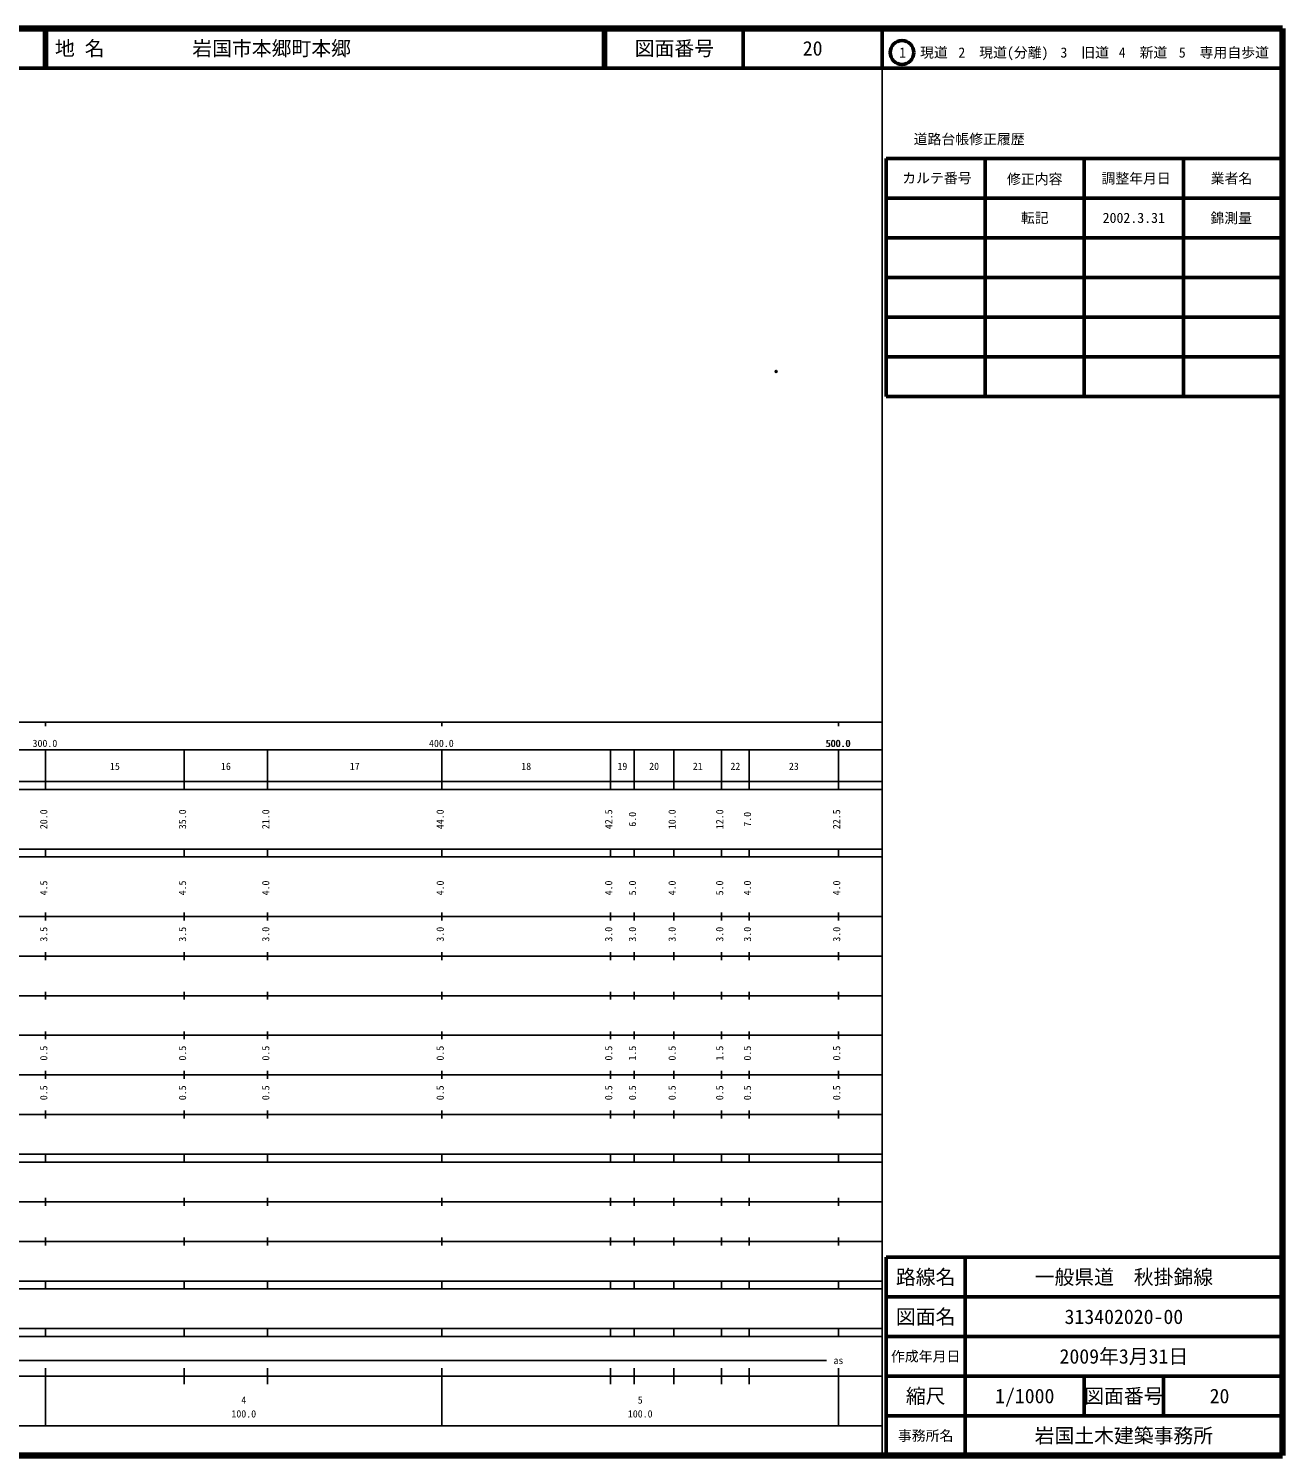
# Model space of a CAD drawing. Units: millimetres on the paper. Extents: x 40 to 680, y 20 to 380.
# Drawn here: x 363.7 to 680, y 20 to 380 of the extents above; entities that cross this region are included whole.
import ezdxf
from ezdxf.enums import TextEntityAlignment as Align

# ---------------------------------------------------------------- set-up
doc = ezdxf.new("R2010")
doc.units = ezdxf.units.MM
doc.header["$PDMODE"] = 32
doc.header["$PDSIZE"] = 0.5
doc.layers.add('M-OTRS', color=6, linetype='Continuous')
doc.layers.add('M-TTL-TXT', color=7, linetype='Continuous')
for name, color, linetype, lineweight in [('M-TTL', 2, 'Continuous', 140), ('M-TTL-BAND', 7, 'Continuous', 25), ('M-TTL-FRAM', 2, 'Continuous', 50), ('M-TTL-LINE', 7, 'Continuous', 50)]:
    doc.layers.add(name, color=color, linetype=linetype, lineweight=lineweight)
doc.styles.add('ＭＳ ゴシック', font='')
doc.styles.get('ＭＳ ゴシック').set_extended_font_data('MS Gothic')

msp = doc.modelspace()

# ---------------------------------------------------------------- linework, layer by layer
at = {"layer": 'M-OTRS'}
msp.add_point((552.264, 293.489), dxfattribs=at)
at = {"layer": 'M-TTL'}
for p, q in [((680, 380), (40, 380)), ((680, 20), (680, 380)), ((40, 20), (680, 20))]:
    msp.add_line(p, q, dxfattribs=at)
at = {"layer": 'M-TTL-BAND'}
for p, q in [((579, 20), (579, 370)), ((40, 205), (579, 205)), ((368, 205), (368, 204)), ((468, 205), (468, 204)), ((568, 205), (568, 204)), ((68, 198), (579, 198)), ((368, 188), (368, 198)), ((403, 188), (403, 198)), ((424, 188), (424, 198)), ((468, 188), (468, 198)), ((510.5, 188), (510.5, 198)), ((516.5, 188), (516.5, 198)), ((526.5, 188), (526.5, 198)), ((538.5, 188), (538.5, 198)), ((545.5, 188), (545.5, 198)), ((568, 188), (568, 198)), ((40, 190), (579, 190)), ((40, 188), (579, 188)), ((40, 173), (579, 173)), ((368, 171), (368, 173)), ((403, 171), (403, 173)), ((424, 171), (424, 173)), ((468, 171), (468, 173)), ((510.5, 171), (510.5, 173)), ((516.5, 171), (516.5, 173)), ((526.5, 171), (526.5, 173)), ((538.5, 171), (538.5, 173)), ((545.5, 171), (545.5, 173)), ((568, 171), (568, 173)), ((40, 171), (579, 171)), ((40, 156), (579, 156)), ((368, 155), (368, 157)), ((403, 155), (403, 157)), ((424, 155), (424, 157)), ((468, 155), (468, 157)), ((510.5, 155), (510.5, 157)), ((516.5, 155), (516.5, 157)), ((526.5, 155), (526.5, 157)), ((538.5, 155), (538.5, 157)), ((545.5, 155), (545.5, 157)), ((568, 155), (568, 157)), ((46, 146), (579, 146)), ((368, 145), (368, 147)), ((403, 145), (403, 147)), ((424, 145), (424, 147)), ((468, 145), (468, 147)), ((510.5, 145), (510.5, 147)), ((516.5, 145), (516.5, 147)), ((526.5, 145), (526.5, 147)), ((538.5, 145), (538.5, 147)), ((545.5, 145), (545.5, 147)), ((568, 145), (568, 147)), ((368, 135), (368, 137)), ((403, 135), (403, 137)), ((424, 135), (424, 137)), ((468, 135), (468, 137)), ((510.5, 135), (510.5, 137)), ((516.5, 135), (516.5, 137)), ((526.5, 135), (526.5, 137)), ((538.5, 135), (538.5, 137)), ((545.5, 135), (545.5, 137)), ((568, 135), (568, 137)), ((52, 136), (579, 136)), ((46, 126), (579, 126)), ((368, 125), (368, 127)), ((403, 125), (403, 127)), ((424, 125), (424, 127)), ((468, 125), (468, 127)), ((510.5, 125), (510.5, 127)), ((516.5, 125), (516.5, 127)), ((526.5, 125), (526.5, 127)), ((538.5, 125), (538.5, 127)), ((545.5, 125), (545.5, 127)), ((568, 125), (568, 127)), ((52, 116), (579, 116)), ((368, 115), (368, 117)), ((403, 115), (403, 117)), ((424, 115), (424, 117)), ((468, 115), (468, 117)), ((510.5, 115), (510.5, 117)), ((516.5, 115), (516.5, 117)), ((526.5, 115), (526.5, 117)), ((538.5, 115), (538.5, 117)), ((545.5, 115), (545.5, 117)), ((568, 115), (568, 117)), ((46, 106), (579, 106)), ((368, 105), (368, 107)), ((403, 105), (403, 107)), ((424, 105), (424, 107)), ((468, 105), (468, 107)), ((510.5, 105), (510.5, 107)), ((516.5, 105), (516.5, 107)), ((526.5, 105), (526.5, 107)), ((538.5, 105), (538.5, 107)), ((545.5, 105), (545.5, 107)), ((568, 105), (568, 107)), ((40, 96), (579, 96)), ((40, 94), (579, 94)), ((368, 94), (368, 96)), ((403, 94), (403, 96)), ((424, 94), (424, 96)), ((468, 94), (468, 96)), ((510.5, 94), (510.5, 96)), ((516.5, 94), (516.5, 96)), ((526.5, 94), (526.5, 96)), ((538.5, 94), (538.5, 96)), ((545.5, 94), (545.5, 96)), ((568, 94), (568, 96)), ((49, 84), (579, 84)), ((368, 83), (368, 85)), ((403, 83), (403, 85)), ((424, 83), (424, 85)), ((468, 83), (468, 85)), ((510.5, 83), (510.5, 85)), ((516.5, 83), (516.5, 85)), ((526.5, 83), (526.5, 85)), ((538.5, 83), (538.5, 85)), ((545.5, 83), (545.5, 85)), ((568, 83), (568, 85)), ((40, 74), (579, 74)), ((368, 73), (368, 75)), ((403, 73), (403, 75)), ((424, 73), (424, 75)), ((468, 73), (468, 75)), ((510.5, 73), (510.5, 75)), ((516.5, 73), (516.5, 75)), ((526.5, 73), (526.5, 75)), ((538.5, 73), (538.5, 75)), ((545.5, 73), (545.5, 75)), ((568, 73), (568, 75)), ((40, 64), (579, 64)), ((40, 62), (579, 62)), ((368, 62), (368, 64)), ((403, 62), (403, 64)), ((424, 62), (424, 64)), ((468, 62), (468, 64)), ((510.5, 62), (510.5, 64)), ((516.5, 62), (516.5, 64)), ((526.5, 62), (526.5, 64)), ((538.5, 62), (538.5, 64)), ((545.5, 62), (545.5, 64)), ((568, 62), (568, 64)), ((40, 52), (579, 52)), ((368, 50), (368, 52)), ((403, 50), (403, 52)), ((424, 50), (424, 52)), ((468, 50), (468, 52)), ((510.5, 50), (510.5, 52)), ((516.5, 50), (516.5, 52)), ((526.5, 50), (526.5, 52)), ((538.5, 50), (538.5, 52)), ((545.5, 50), (545.5, 52)), ((568, 50), (568, 52)), ((40, 50), (579, 50)), ((71, 44), (565, 44)), ((40, 40), (579, 40)), ((368, 27.5), (368, 42)), ((403, 38), (403, 42)), ((424, 38), (424, 42)), ((468, 27.5), (468, 42)), ((510.5, 38), (510.5, 42)), ((516.5, 38), (516.5, 42)), ((526.5, 38), (526.5, 42)), ((538.5, 38), (538.5, 42)), ((545.5, 38), (545.5, 42)), ((568, 27.5), (568, 42)), ((68, 27.5), (579, 27.5))]:
    msp.add_line(p, q, dxfattribs=at)
at = {"layer": 'M-TTL-FRAM'}
for p, q in [((580, 347.197), (580, 287.197)), ((580, 347.197), (680, 347.197)), ((580, 287.197), (680, 287.197)), ((680, 70), (580, 70)), ((580, 70), (580, 20))]:
    msp.add_line(p, q, dxfattribs=at)
at = {"layer": 'M-TTL-LINE'}
for p, q in [((367.75, 380), (367.75, 370)), ((368.25, 380), (368.25, 370)), ((508.747, 380), (508.747, 370)), ((509.247, 380), (509.247, 370)), ((543.997, 380), (543.997, 370)), ((579, 380), (579, 370)), ((40, 370), (680, 370)), ((605, 347.197), (605, 287.197)), ((630, 347.197), (630, 287.197)), ((655, 347.197), (655, 287.197)), ((580, 337.197), (680, 337.197)), ((580, 327.197), (680, 327.197)), ((580, 317.197), (680, 317.197)), ((580, 307.197), (680, 307.197)), ((580, 297.197), (680, 297.197)), ((600, 70), (600, 20)), ((680, 60), (580, 60)), ((680, 50), (580, 50)), ((680, 40), (580, 40)), ((630, 40), (630, 30)), ((650, 40), (650, 30)), ((680, 30), (580, 30))]:
    msp.add_line(p, q, dxfattribs=at)
msp.add_circle((584.031, 373.958), 3, dxfattribs=at)

# ---------------------------------------------------------------- texts
at = {"layer": 'M-TTL-BAND', "style": 'ＭＳ ゴシック'}
for s, p in [('300.0', (367.844, 198.195)), ('400.0', (467.844, 198.195)), ('500.0', (567.844, 198.195)), ('500.0', (568, 198.195)), ('15', (385.5, 192.405)), ('16', (413.5, 192.405)), ('17', (446, 192.405)), ('18', (489.25, 192.405)), ('19', (513.5, 192.405)), ('20', (521.5, 192.405)), ('21', (532.5, 192.405)), ('22', (542, 192.405)), ('23', (556.75, 192.405)), ('as', (568, 42.5)), ('4', (418, 32.523)), ('5', (518, 32.523)), ('100.0', (418, 29.033)), ('100.0', (518, 29.033))]:
    msp.add_text(s, height=1.833, dxfattribs=at).set_placement(p, align=Align.BOTTOM_CENTER)
for s, p in [('20.0', (369, 180.5)), ('35.0', (404, 180.5)), ('21.0', (425, 180.5)), ('44.0', (469, 180.5)), ('42.5', (511.5, 180.5)), ('6.0', (517.5, 180.5)), ('10.0', (527.5, 180.5)), ('12.0', (539.5, 180.5)), ('7.0', (546.5, 180.5)), ('22.5', (569, 180.5)), ('4.5', (369, 163.174)), ('4.5', (404, 163.174)), ('4.0', (425, 163.174)), ('4.0', (469, 163.174)), ('4.0', (511.5, 163.174)), ('5.0', (517.5, 163.174)), ('4.0', (527.5, 163.174)), ('5.0', (539.5, 163.174)), ('4.0', (546.5, 163.174)), ('4.0', (569, 163.174)), ('3.5', (369, 151.5)), ('3.5', (404, 151.5)), ('3.0', (425, 151.5)), ('3.0', (469, 151.5)), ('3.0', (511.5, 151.5)), ('3.0', (517.5, 151.5)), ('3.0', (527.5, 151.5)), ('3.0', (539.5, 151.5)), ('3.0', (546.5, 151.5)), ('3.0', (569, 151.5)), ('0.5', (369, 121.5)), ('0.5', (404, 121.5)), ('0.5', (425, 121.5)), ('0.5', (469, 121.5)), ('0.5', (511.5, 121.5)), ('1.5', (517.5, 121.5)), ('0.5', (527.5, 121.5)), ('1.5', (539.5, 121.5)), ('0.5', (546.5, 121.5)), ('0.5', (569, 121.5)), ('0.5', (369, 111.5)), ('0.5', (404, 111.5)), ('0.5', (425, 111.5)), ('0.5', (469, 111.5)), ('0.5', (511.5, 111.5)), ('0.5', (517.5, 111.5)), ('0.5', (527.5, 111.5)), ('0.5', (539.5, 111.5)), ('0.5', (546.5, 111.5)), ('0.5', (569, 111.5))]:
    msp.add_text(s, height=1.833, rotation=90, dxfattribs=at).set_placement(p, align=Align.BOTTOM_CENTER)
at = {"layer": 'M-TTL-TXT', "style": 'ＭＳ ゴシック'}
for s, p in [('地 名', (370.38, 375)), ('岩国市本郷町本郷', (405.024, 375))]:
    msp.add_text(s, height=3.666, dxfattribs=at).set_placement(p, align=Align.MIDDLE_LEFT)
for s, height, p in [('図面番号', 3.666, (526.622, 375)), ('20', 3.666, (561.497, 375)), ('1\u3000現道', 2.566, (589.448, 373.958)), ('2\u3000現道(分離)', 2.566, (609.619, 373.958)), ('3\u3000旧道', 2.566, (630.121, 373.958)), ('4\u3000新道', 2.566, (644.824, 373.958)), ('5\u3000専用自歩道', 2.566, (665.228, 373.958)), ('道路台帳修正履歴', 2.566, (600.968, 352.113)), ('カルテ番号', 2.566, (592.839, 342.277)), ('修正内容', 2.566, (617.509, 342.023)), ('調整年月日', 2.566, (643.089, 342.197)), ('業者名', 2.566, (667.134, 342.197)), ('転記', 2.566, (617.5, 332.245)), ('2002.3.31', 2.566, (642.5, 332.245)), ('錦測量', 2.566, (667.077, 332.189)), ('路線名', 3.666, (590, 65)), ('路線名', 3.666, (590, 65)), ('一般県道\u3000秋掛錦線', 3.666, (640, 65)), ('図面名', 3.666, (590, 55)), ('図面名', 3.666, (590, 55)), ('313402020-00', 3.666, (640, 55)), ('2009年3月31日', 3.666, (640, 45)), ('作成年月日', 2.566, (590, 45)), ('作成年月日', 2.566, (590, 45)), ('縮尺', 3.666, (590, 35)), ('縮尺', 3.666, (590, 35)), ('1/1000', 3.666, (615, 35)), ('図面番号', 3.666, (640, 35)), ('図面番号', 3.666, (640, 35)), ('20', 3.666, (664.125, 35)), ('事務所名', 2.566, (590, 25)), ('事務所名', 2.566, (590, 25)), ('岩国土木建築事務所', 3.666, (640, 25))]:
    msp.add_text(s, height=height, dxfattribs=at).set_placement(p, align=Align.MIDDLE_CENTER)

doc.saveas('drawing.dxf')
